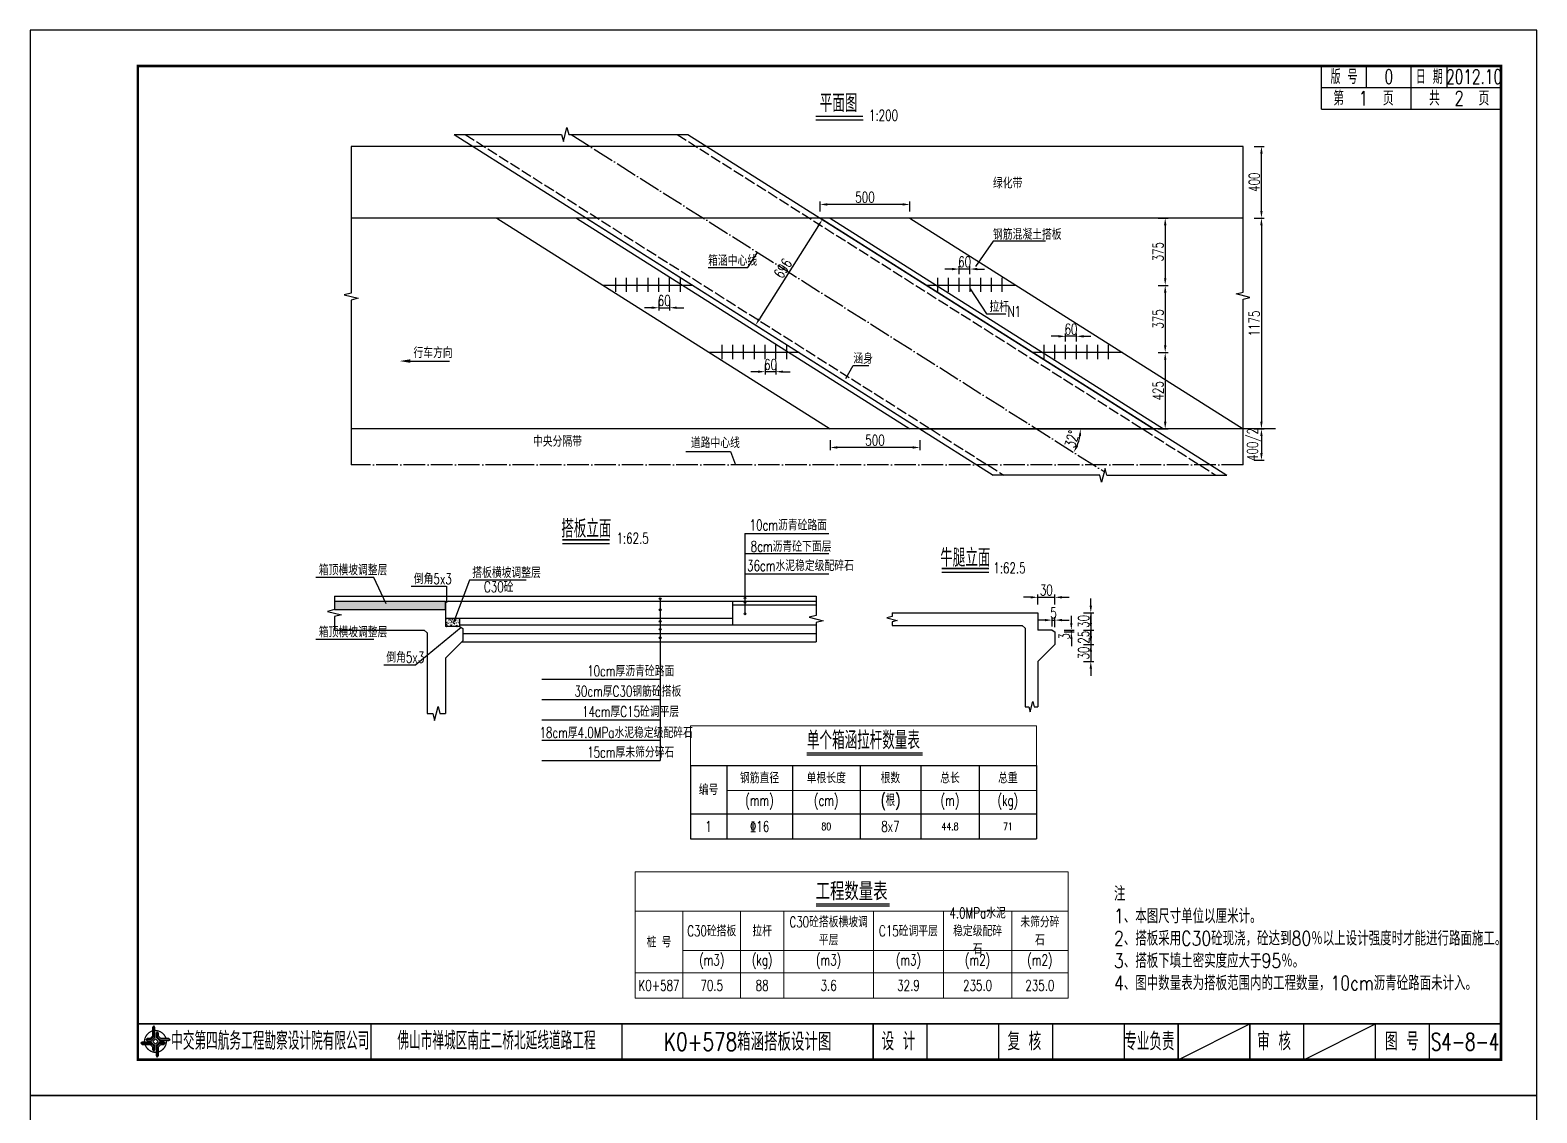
# Model space of a CAD drawing. Header units: millimetres. Extents: x -475 to 1205, y -1212 to 867.
# Drawn here: x -475.2 to -55.2, y -622.9 to -321.1 of the extents above; entities that cross this region are included whole.
import ezdxf
from ezdxf.enums import TextEntityAlignment as Align

# ---------------------------------------------------------------- set-up
doc = ezdxf.new("R2010")
doc.units = ezdxf.units.MM
doc.header["$LTSCALE"] = 0.25
doc.header["$PDMODE"] = 32
doc.header["$PDSIZE"] = 0.5
doc.linetypes.add('ACAD_ISO02W100', pattern=[15, 12, -3])
doc.linetypes.add('ACAD_ISO04W100', pattern=[30, 24, -3, 0, -3])
for name, color, linetype in [('中心线', 7, 'ACAD_ISO04W100'), ('图框', 7, 'Continuous'), ('文字', 7, 'Continuous'), ('标注', 4, 'Continuous'), ('次轮廓线', 7, 'Continuous'), ('箱体', 1, 'Continuous'), ('结构', 7, 'Continuous'), ('虚线', 2, 'ACAD_ISO02W100'), ('表格', 7, 'Continuous'), ('钢筋', 6, 'Continuous'), ('钢筋2', 4, 'Continuous')]:
    doc.layers.add(name, color=color, linetype=linetype)
doc.styles.get("Standard").update_dxf_attribs({"font": 'simplex1.shx', "width": 0.7, "bigfont": 'hztxt.shx'})
doc.styles.add('text', font='romans__.shx', dxfattribs={"width": 0.8, "bigfont": 'hztxt.shx'})
doc.styles.add('汉字', font='simplex1.shx', dxfattribs={"width": 0.8, "bigfont": 'hztxt.shx'})
doc.dimstyles.new('STANDARD-200', dxfattribs={"dimscale": 0, "dimtxt": 3, "dimasz": 2, "dimexe": 0.8, "dimexo": 1, "dimgap": 0.5, "dimtad": 1, "dimdec": 0, "dimlfac": 20, "dimzin": 9, "dimdsep": 46, "dimtxsty": 'Standard', "dimcen": 0.5, "dimclrd": 256, "dimclre": 256, "dimclrt": 7, "dimadec": 0, "dimazin": 2, "dimtfac": 1, "dimtdec": 0, "dimtix": 1, "dimtmove": 2, "dimatfit": 3, "dimfxl": 0, "dimtolj": 1, "dimtzin": 0, "dimlwd": -1, "dimlwe": -1, "dimarcsym": 0})
doc.dimstyles.new('STANDARD-62.5', dxfattribs={"dimscale": 0, "dimtxt": 3, "dimasz": 2, "dimexe": 0.8, "dimexo": 1, "dimgap": 0.5, "dimtad": 1, "dimdec": 0, "dimlfac": 6.25, "dimzin": 9, "dimdsep": 46, "dimtxsty": 'Standard', "dimcen": 0.5, "dimclrd": 256, "dimclre": 256, "dimclrt": 7, "dimadec": 0, "dimazin": 2, "dimtfac": 1, "dimtdec": 0, "dimtix": 1, "dimtmove": 2, "dimatfit": 3, "dimfxl": 0, "dimtolj": 1, "dimtzin": 0, "dimlwd": -1, "dimlwe": -1, "dimarcsym": 0})
pattern_1 = [(50, (39.2471, -250.337), (0.9109233, -0.0796954), [0.09525, -1.04775]), (355, (39.2471, -250.337), (-0.1762141, 0.9552832), [0.0762, -0.8382]), (100.451, (39.323, -250.3436), (0.7347125, 0.8755834), [0.08095, -0.89045]), (46.1842, (39.2471, -250.083), (1.3553952, -0.2102116), [0.142875, -1.571625]), (96.6356, (39.3601, -250.1005), (1.187021, 1.2371278), [0.121425, -1.335675]), (351.184, (39.2471, -250.083), (1.187023, 1.2371256), [0.1143, -1.2573]), (21, (39.3741, -250.1465), (0.7580744, -0.5113276), [0.09525, -1.04775]), (326, (39.3741, -250.1465), (0.3090101, 0.9209398), [0.0762, -0.8382]), (71.4514, (39.4373, -250.1891), (1.0670825, 0.4096143), [0.08095, -0.89045]), (37.5, (39.24713, -250.337), (0.01544302, 0.4227752), [0, -0.82804, 0, -0.8509, 0, -0.841375]), (7.5, (39.24713, -250.337), (0.3340983, 0.50090287), [0, -0.48514, 0, -0.80899, 0, -0.320675]), (327.5, (38.96392, -250.337), (0.67795298, -0.02864372), [0, -0.3175, 0, -0.9906, 0, -1.31445]), (317.5, (38.8369, -250.337), (0.7406459, 0.12713246), [0, -0.41275, 0, -0.65786, 0, -0.93345])]

# ---------------------------------------------------------------- blocks, each defined once
blk = doc.blocks.new('123')
at = {"layer": '图框', "color": 2}
blk.add_lwpolyline([(370.03, 635.68), (370.03, 932.68), (-49.97, 932.68), (-49.97, 635.68)], close=True, dxfattribs=at)
blk = doc.blocks.new('tb')
at = {"lineweight": -3}
h = blk.add_hatch(color=256, dxfattribs=at)
h.paths.add_polyline_path([(-1.23, -0.13), (-3.78, -0.14), (-4.14, -0.41), (-1.4, -0.44), (-0.56, -1.24), (-0.54, -2.62), (-0.27, -2.2), (-0.26, -1.06)])
h.paths.add_polyline_path([(0.13, -1.08), (0.14, -3.86), (0.41, -4.26), (0.44, -1.24), (1.25, -0.43), (2.66, -0.43), (2.26, -0.16), (1.07, -0.15)])
h.paths.add_polyline_path([(1.08, 0.3), (3.62, 0.3), (4.02, 0.56), (1.25, 0.57), (0.43, 1.39), (0.43, 2.8), (0.16, 2.41), (0.15, 1.24)])
h.paths.add_polyline_path([(-0.28, 1.21), (-0.28, 3.99), (-0.56, 4.39), (-0.57, 1.41), (-1.38, 0.6), (-2.74, 0.56), (-2.33, 0.3), (-1.2, 0.29)])
for p, q in [((-0.56, 4.39), (-0.57, 1.41)), ((-1.38, 0.6), (-2.74, 0.56)), ((-0.57, 1.41), (-1.38, 0.6)), ((0.43, 2.8), (0.43, 1.39)), ((0.43, 1.39), (1.25, 0.57)), ((1.25, 0.57), (4.02, 0.56)), ((-4.14, -0.41), (-1.4, -0.44)), ((-1.4, -0.44), (-0.56, -1.24)), ((-0.56, -1.24), (-0.54, -2.62)), ((0.41, -4.26), (0.44, -1.24)), ((0.44, -1.24), (1.25, -0.43)), ((1.25, -0.43), (2.66, -0.43))]:
    blk.add_line(p, q, dxfattribs=at)
at = {"lineweight": -3, "flags": 128}
for points in [[(-0.9, 3.99), (-0.9, 1.58), (-1.53, 0.91), (-2.34, 0.91), (-2.74, 0.56), (-2.33, 0.3), (-1.2, 0.29), (-0.28, 1.21), (-0.28, 3.99), (-0.56, 4.39)], [(-0.04, 0.77), (0.68, 0.04), (-0.04, -0.69), (-0.77, 0.05)], [(3.62, 0.92), (1.43, 0.92), (0.77, 1.54), (0.77, 2.38), (0.43, 2.8), (0.16, 2.41), (0.15, 1.24), (1.08, 0.3), (3.62, 0.3), (4.02, 0.56)], [(-3.73, -0.76), (-1.54, -0.76), (-0.89, -1.39), (-0.89, -2.21), (-0.54, -2.62), (-0.27, -2.2), (-0.26, -1.06), (-1.23, -0.13), (-3.78, -0.14), (-4.14, -0.41)], [(0.75, -3.85), (0.75, -1.43), (1.4, -0.78), (2.26, -0.78), (2.66, -0.43), (2.26, -0.16), (1.07, -0.15), (0.13, -1.08), (0.14, -3.86), (0.41, -4.26)]]:
    blk.add_lwpolyline(points, close=True, dxfattribs=at)
at = {"lineweight": -3, "const_width": 0.35, "flags": 128}
for points in [[(-0.9, 3.02, 0.324167), (-3.16, -0.14)], [(2.88, 0.92, 0.324403), (-0.24, 3.15)], [(0.75, -2.86, 0.325418), (3.02, 0.26)], [(-2.98, -0.76, 0.322976), (0.14, -2.98)]]:
    blk.add_lwpolyline(points, format="xyb", dxfattribs=at)
blk = doc.blocks.new('series')
at = {"width": 0.75}
for tag, height, p in [('页码', 4, (-35, -19)), ('图名', 5, (-220, -282)), ('图号', 5, (-20, -282))]:
    blk.add_attdef(tag, text='', height=height, dxfattribs=at).set_placement(p, align=Align.MIDDLE_CENTER)
blk = doc.blocks.new('*D827')
at = {"layer": 'Defpoints', "color": 0}
for p in [(-153.4, -373.49), (-153.4, -432.24), (-131.94, -432.24)]:
    blk.add_point(p, dxfattribs=at)
at = {"layer": '标注'}
for p, q in [((-133.94, -373.49), (-131.14, -373.49)), ((-131.94, -375.49), (-131.94, -430.24)), ((-133.94, -432.24), (-131.14, -432.24))]:
    blk.add_line(p, q, dxfattribs=at)
for points in [[(-132.27, -375.49), (-131.61, -375.49), (-131.94, -373.49)], [(-132.27, -430.24), (-131.61, -430.24), (-131.94, -432.24)]]:
    blk.add_solid(points, dxfattribs=at)
at = {"layer": '标注', "color": 7, "insert": (-133.94, -402.87), "char_height": 3, "attachment_point": 5, "rotation": 90}
blk.add_mtext('\\A1;1175', dxfattribs=at)
blk = doc.blocks.new('*D829')
at = {"layer": 'Defpoints', "color": 0}
for p in [(-234.3, -373.49), (-225.32, -392.24), (-158.76, -392.24)]:
    blk.add_point(p, dxfattribs=at)
at = {"layer": '标注'}
for p, q in [((-160.76, -373.49), (-157.96, -373.49)), ((-158.76, -375.49), (-158.76, -390.24)), ((-160.76, -392.24), (-157.96, -392.24))]:
    blk.add_line(p, q, dxfattribs=at)
for points in [[(-159.1, -375.49), (-158.43, -375.49), (-158.76, -373.49)], [(-159.1, -390.24), (-158.43, -390.24), (-158.76, -392.24)]]:
    blk.add_solid(points, dxfattribs=at)
at = {"layer": '标注', "color": 7, "insert": (-160.76, -382.87), "char_height": 3, "attachment_point": 5, "rotation": 90}
blk.add_mtext('\\A1;375', dxfattribs=at)
blk = doc.blocks.new('*D830')
at = {"layer": 'Defpoints', "color": 0}
for p in [(-200.32, -392.24), (-195.67, -410.99), (-158.76, -410.99)]:
    blk.add_point(p, dxfattribs=at)
at = {"layer": '标注'}
for p, q in [((-160.76, -392.24), (-157.96, -392.24)), ((-158.76, -394.24), (-158.76, -408.99)), ((-160.76, -410.99), (-157.96, -410.99))]:
    blk.add_line(p, q, dxfattribs=at)
for points in [[(-159.1, -394.24), (-158.43, -394.24), (-158.76, -392.24)], [(-159.1, -408.99), (-158.43, -408.99), (-158.76, -410.99)]]:
    blk.add_solid(points, dxfattribs=at)
at = {"layer": '标注', "color": 7, "insert": (-160.76, -401.62), "char_height": 3, "attachment_point": 5, "rotation": 90}
blk.add_mtext('\\A1;375', dxfattribs=at)
blk = doc.blocks.new('*D831')
at = {"layer": 'Defpoints', "color": 0}
for p in [(-170.67, -410.99), (-170.67, -432.24), (-158.76, -432.24)]:
    blk.add_point(p, dxfattribs=at)
at = {"layer": '标注'}
for p, q in [((-160.76, -410.99), (-157.96, -410.99)), ((-158.76, -412.99), (-158.76, -430.24)), ((-160.76, -432.24), (-157.96, -432.24))]:
    blk.add_line(p, q, dxfattribs=at)
for points in [[(-159.1, -412.99), (-158.43, -412.99), (-158.76, -410.99)], [(-159.1, -430.24), (-158.43, -430.24), (-158.76, -432.24)]]:
    blk.add_solid(points, dxfattribs=at)
at = {"layer": '标注', "color": 7, "insert": (-160.76, -421.62), "char_height": 3, "attachment_point": 5, "rotation": 90}
blk.add_mtext('\\A1;425', dxfattribs=at)
blk = doc.blocks.new('*D832')
at = {"layer": 'Defpoints', "color": 0}
for p in [(-252.17, -432.24), (-227.17, -432.24), (-252.17, -437.42)]:
    blk.add_point(p, dxfattribs=at)
at = {"layer": '标注'}
for p, q in [((-252.17, -435.42), (-252.17, -438.22)), ((-227.17, -435.42), (-227.17, -438.22)), ((-229.17, -437.42), (-250.17, -437.42))]:
    blk.add_line(p, q, dxfattribs=at)
for points in [[(-250.17, -437.09), (-250.17, -437.76), (-252.17, -437.42)], [(-229.17, -437.09), (-229.17, -437.76), (-227.17, -437.42)]]:
    blk.add_solid(points, dxfattribs=at)
at = {"layer": '标注', "color": 7, "insert": (-239.67, -435.42), "char_height": 3, "attachment_point": 5}
blk.add_mtext('\\A1;500', dxfattribs=at)
blk = doc.blocks.new('*D833')
at = {"layer": 'Defpoints', "color": 0}
for p in [(-137.07, -353.49), (-131.94, -353.49), (-135.64, -373.49)]:
    blk.add_point(p, dxfattribs=at)
at = {"layer": '标注'}
for p, q in [((-133.94, -353.49), (-131.14, -353.49)), ((-131.94, -371.49), (-131.94, -355.49)), ((-133.94, -373.49), (-131.14, -373.49))]:
    blk.add_line(p, q, dxfattribs=at)
for points in [[(-132.27, -355.49), (-131.61, -355.49), (-131.94, -353.49)], [(-132.27, -371.49), (-131.61, -371.49), (-131.94, -373.49)]]:
    blk.add_solid(points, dxfattribs=at)
at = {"layer": '标注', "color": 7, "insert": (-133.94, -363.49), "char_height": 3, "attachment_point": 5, "rotation": 90}
blk.add_mtext('\\A1;400', dxfattribs=at)
blk = doc.blocks.new('*D834')
at = {"layer": 'Defpoints', "color": 0}
for p in [(-216.18, -387.69), (-216.18, -390.09), (-213.18, -390.09)]:
    blk.add_point(p, dxfattribs=at)
at = {"layer": '标注'}
for p, q in [((-218.18, -387.69), (-220.18, -387.69)), ((-216.18, -389.09), (-216.18, -386.89)), ((-213.18, -387.69), (-216.18, -387.69)), ((-213.18, -389.09), (-213.18, -386.89)), ((-211.18, -387.69), (-209.18, -387.69))]:
    blk.add_line(p, q, dxfattribs=at)
for points in [[(-218.18, -387.36), (-218.18, -388.02), (-216.18, -387.69)], [(-211.18, -387.36), (-211.18, -388.02), (-213.18, -387.69)]]:
    blk.add_solid(points, dxfattribs=at)
at = {"layer": '标注', "color": 7, "insert": (-214.68, -385.69), "char_height": 3, "attachment_point": 5}
blk.add_mtext('\\A1;60', dxfattribs=at)
blk = doc.blocks.new('*D835')
at = {"layer": 'Defpoints', "color": 0}
for p in [(-186.53, -406.44), (-186.53, -408.84), (-183.53, -408.84)]:
    blk.add_point(p, dxfattribs=at)
at = {"layer": '标注'}
for p, q in [((-188.53, -406.44), (-190.53, -406.44)), ((-186.53, -407.84), (-186.53, -405.64)), ((-183.53, -406.44), (-186.53, -406.44)), ((-183.53, -407.84), (-183.53, -405.64)), ((-181.53, -406.44), (-179.53, -406.44))]:
    blk.add_line(p, q, dxfattribs=at)
for points in [[(-188.53, -406.11), (-188.53, -406.77), (-186.53, -406.44)], [(-181.53, -406.11), (-181.53, -406.77), (-183.53, -406.44)]]:
    blk.add_solid(points, dxfattribs=at)
at = {"layer": '标注', "color": 7, "insert": (-185.03, -404.44), "char_height": 3, "attachment_point": 5}
blk.add_mtext('\\A1;60', dxfattribs=at)
blk = doc.blocks.new('*D836')
at = {"layer": 'Defpoints', "color": 0}
for p in [(-299.92, -394.07), (-296.92, -394.07), (-296.92, -398.47)]:
    blk.add_point(p, dxfattribs=at)
at = {"layer": '标注'}
for p, q in [((-301.92, -398.47), (-303.92, -398.47)), ((-299.92, -396.47), (-299.92, -399.27)), ((-299.92, -398.47), (-296.92, -398.47)), ((-296.92, -396.47), (-296.92, -399.27)), ((-294.92, -398.47), (-292.92, -398.47))]:
    blk.add_line(p, q, dxfattribs=at)
for points in [[(-301.92, -398.13), (-301.92, -398.8), (-299.92, -398.47)], [(-294.92, -398.13), (-294.92, -398.8), (-296.92, -398.47)]]:
    blk.add_solid(points, dxfattribs=at)
at = {"layer": '标注', "color": 7, "insert": (-298.42, -396.47), "char_height": 3, "attachment_point": 5}
blk.add_mtext('\\A1;60', dxfattribs=at)
blk = doc.blocks.new('*D828')
at = {"layer": 'Defpoints', "color": 0}
for p in [(-137.07, -432.24), (-137.87, -440.99), (-131.94, -440.99)]:
    blk.add_point(p, dxfattribs=at)
at = {"layer": '标注'}
for p, q in [((-133.94, -432.24), (-131.14, -432.24)), ((-131.94, -434.24), (-131.94, -438.99)), ((-133.94, -440.99), (-131.14, -440.99))]:
    blk.add_line(p, q, dxfattribs=at)
for points in [[(-132.27, -434.24), (-131.61, -434.24), (-131.94, -432.24)], [(-132.27, -438.99), (-131.61, -438.99), (-131.94, -440.99)]]:
    blk.add_solid(points, dxfattribs=at)
at = {"layer": '标注', "color": 7, "insert": (-133.94, -436.62), "char_height": 3, "attachment_point": 5, "rotation": 90}
blk.add_mtext('\\A1;400/2', dxfattribs=at)
blk = doc.blocks.new('*D837')
at = {"layer": 'Defpoints', "color": 0}
for p in [(-254.96, -369.68), (-254.96, -373.49), (-229.96, -373.49)]:
    blk.add_point(p, dxfattribs=at)
at = {"layer": '标注'}
for p, q in [((-254.96, -371.68), (-254.96, -368.88)), ((-229.96, -371.68), (-229.96, -368.88)), ((-231.96, -369.68), (-252.96, -369.68))]:
    blk.add_line(p, q, dxfattribs=at)
for points in [[(-252.96, -369.34), (-252.96, -370.01), (-254.96, -369.68)], [(-231.96, -369.34), (-231.96, -370.01), (-229.96, -369.68)]]:
    blk.add_solid(points, dxfattribs=at)
at = {"layer": '标注', "color": 7, "insert": (-242.46, -367.68), "char_height": 3, "attachment_point": 5}
blk.add_mtext('\\A1;500', dxfattribs=at)
blk = doc.blocks.new('*D838')
at = {"layer": 'Defpoints', "color": 0}
for p in [(-270.27, -412.82), (-267.27, -412.82), (-270.27, -416.3)]:
    blk.add_point(p, dxfattribs=at)
at = {"layer": '标注'}
for p, q in [((-270.27, -414.3), (-270.27, -417.1)), ((-267.27, -414.3), (-267.27, -417.1)), ((-272.27, -416.3), (-274.27, -416.3)), ((-267.27, -416.3), (-270.27, -416.3)), ((-265.27, -416.3), (-263.27, -416.3))]:
    blk.add_line(p, q, dxfattribs=at)
for points in [[(-272.27, -415.97), (-272.27, -416.63), (-270.27, -416.3)], [(-265.27, -415.97), (-265.27, -416.63), (-267.27, -416.3)]]:
    blk.add_solid(points, dxfattribs=at)
at = {"layer": '标注', "color": 7, "insert": (-268.77, -414.3), "char_height": 3, "attachment_point": 5}
blk.add_mtext('\\A1;60', dxfattribs=at)
blk = doc.blocks.new('*D839')
at = {"layer": 'Defpoints', "color": 0}
for p in [(-254.96, -373.49), (-273.56, -402.9), (-272.95, -403.29)]:
    blk.add_point(p, dxfattribs=at)
at = {"layer": '标注'}
for p, q in [((-255.42, -375.57), (-271.88, -401.6)), ((-254.35, -373.88), (-253.67, -374.31)), ((-272.95, -403.29), (-272.28, -403.72))]:
    blk.add_line(p, q, dxfattribs=at)
for points in [[(-255.7, -375.39), (-255.14, -375.75), (-254.35, -373.88)], [(-272.16, -401.42), (-271.6, -401.78), (-272.95, -403.29)]]:
    blk.add_solid(points, dxfattribs=at)
at = {"layer": '标注', "color": 7, "insert": (-265.34, -387.51), "char_height": 3, "attachment_point": 5, "rotation": 57.6883}
blk.add_mtext('\\A1;696', dxfattribs=at)
blk = doc.blocks.new('*D856')
at = {"layer": 'Defpoints', "color": 0}
for p in [(-324.39, -350.17), (-227.17, -432.24), (-162.07, -432.24), (-183.23, -436.74), (-175.77, -444.16)]:
    blk.add_point(p, dxfattribs=at)
at = {"layer": '标注'}
blk.add_arc((-194.62, -432.24), 12.24, 337.0571, 350.6311, dxfattribs=at)
for points in [[(-182.87, -434.21), (-182.21, -434.26), (-182.38, -432.24)], [(-183.05, -437.17), (-183.64, -436.86), (-184.27, -438.79)]]:
    blk.add_solid(points, dxfattribs=at)
at = {"layer": '标注', "color": 7, "insert": (-184.78, -435.09), "char_height": 3, "attachment_point": 5, "rotation": 73.8441}
blk.add_mtext('\\A1;32°', dxfattribs=at)
blk = doc.blocks.new('*D864')
at = {"layer": 'Defpoints', "color": 0}
for p in [(-189.51, -479.19), (-194.31, -488.31), (-189.51, -488.79)]:
    blk.add_point(p, dxfattribs=at)
at = {"layer": '标注'}
for p, q in [((-194.31, -481.19), (-194.31, -478.39)), ((-189.51, -481.19), (-189.51, -478.39)), ((-196.31, -479.19), (-198.31, -479.19)), ((-194.31, -479.19), (-189.51, -479.19)), ((-187.51, -479.19), (-185.51, -479.19))]:
    blk.add_line(p, q, dxfattribs=at)
for points in [[(-196.31, -478.86), (-196.31, -479.53), (-194.31, -479.19)], [(-187.51, -478.86), (-187.51, -479.53), (-189.51, -479.19)]]:
    blk.add_solid(points, dxfattribs=at)
at = {"layer": '标注', "color": 7, "insert": (-191.91, -477.19), "char_height": 3, "attachment_point": 5}
blk.add_mtext('\\A1;30', dxfattribs=at)
blk = doc.blocks.new('*D865')
at = {"layer": 'Defpoints', "color": 0}
for p in [(-189.51, -485.55), (-190.31, -488.31), (-189.51, -488.79)]:
    blk.add_point(p, dxfattribs=at)
at = {"layer": '标注'}
for p, q in [((-192.31, -485.55), (-194.31, -485.55)), ((-190.31, -487.31), (-190.31, -484.75)), ((-190.31, -485.55), (-189.51, -485.55)), ((-189.51, -487.55), (-189.51, -484.75)), ((-187.51, -485.55), (-185.51, -485.55))]:
    blk.add_line(p, q, dxfattribs=at)
for points in [[(-192.31, -485.21), (-192.31, -485.88), (-190.31, -485.55)], [(-187.51, -485.21), (-187.51, -485.88), (-189.51, -485.55)]]:
    blk.add_solid(points, dxfattribs=at)
at = {"layer": '标注', "color": 7, "insert": (-189.91, -483.55), "char_height": 3, "attachment_point": 5}
blk.add_mtext('\\A1;5', dxfattribs=at)
blk = doc.blocks.new('*D866')
at = {"layer": 'Defpoints', "color": 0}
for p in [(-190.31, -488.31), (-189.51, -488.79), (-184.93, -488.31)]:
    blk.add_point(p, dxfattribs=at)
at = {"layer": '标注'}
for p, q in [((-184.93, -486.31), (-184.93, -484.31)), ((-186.93, -488.31), (-184.13, -488.31)), ((-186.93, -488.79), (-184.13, -488.79)), ((-184.93, -488.79), (-184.93, -488.31)), ((-184.93, -490.79), (-184.93, -492.79))]:
    blk.add_line(p, q, dxfattribs=at)
for points in [[(-185.26, -486.31), (-184.6, -486.31), (-184.93, -488.31)], [(-185.26, -490.79), (-184.6, -490.79), (-184.93, -488.79)]]:
    blk.add_solid(points, dxfattribs=at)
at = {"layer": '标注', "color": 7, "insert": (-186.93, -490.08), "char_height": 3, "attachment_point": 5, "rotation": 90}
blk.add_mtext('\\A1;3', dxfattribs=at)
blk = doc.blocks.new('*D861')
at = {"layer": 'Defpoints', "color": 0}
for p in [(-199.83, -483.51), (-199.83, -488.31), (-179.5, -488.31)]:
    blk.add_point(p, dxfattribs=at)
at = {"layer": '标注'}
for p, q in [((-179.5, -481.51), (-179.5, -479.51)), ((-181.5, -483.51), (-178.7, -483.51)), ((-179.5, -483.51), (-179.5, -488.31)), ((-181.5, -488.31), (-178.7, -488.31)), ((-179.5, -490.31), (-179.5, -492.31))]:
    blk.add_line(p, q, dxfattribs=at)
for points in [[(-179.84, -481.51), (-179.17, -481.51), (-179.5, -483.51)], [(-179.84, -490.31), (-179.17, -490.31), (-179.5, -488.31)]]:
    blk.add_solid(points, dxfattribs=at)
at = {"layer": '标注', "color": 7, "insert": (-181.5, -485.91), "char_height": 3, "attachment_point": 5, "rotation": 90}
blk.add_mtext('\\A1;30', dxfattribs=at)
blk = doc.blocks.new('*D862')
at = {"layer": 'Defpoints', "color": 0}
for p in [(-199.83, -488.31), (-195.03, -492.31), (-179.5, -492.31)]:
    blk.add_point(p, dxfattribs=at)
at = {"layer": '标注'}
for p, q in [((-179.5, -486.31), (-179.5, -484.31)), ((-181.5, -488.31), (-178.7, -488.31)), ((-179.5, -488.31), (-179.5, -492.31)), ((-181.5, -492.31), (-178.7, -492.31)), ((-179.5, -494.31), (-179.5, -496.31))]:
    blk.add_line(p, q, dxfattribs=at)
for points in [[(-179.84, -486.31), (-179.17, -486.31), (-179.5, -488.31)], [(-179.84, -494.31), (-179.17, -494.31), (-179.5, -492.31)]]:
    blk.add_solid(points, dxfattribs=at)
at = {"layer": '标注', "color": 7, "insert": (-181.5, -490.31), "char_height": 3, "attachment_point": 5, "rotation": 90}
blk.add_mtext('\\A1;25', dxfattribs=at)
blk = doc.blocks.new('*D863')
at = {"layer": 'Defpoints', "color": 0}
for p in [(-195.03, -492.31), (-199.83, -497.11), (-179.5, -497.11)]:
    blk.add_point(p, dxfattribs=at)
at = {"layer": '标注'}
for p, q in [((-179.5, -490.31), (-179.5, -488.31)), ((-181.5, -492.31), (-178.7, -492.31)), ((-179.5, -492.31), (-179.5, -497.11)), ((-181.5, -497.11), (-178.7, -497.11)), ((-179.5, -499.11), (-179.5, -501.11))]:
    blk.add_line(p, q, dxfattribs=at)
for points in [[(-179.84, -490.31), (-179.17, -490.31), (-179.5, -492.31)], [(-179.84, -499.11), (-179.17, -499.11), (-179.5, -497.11)]]:
    blk.add_solid(points, dxfattribs=at)
at = {"layer": '标注', "color": 7, "insert": (-181.5, -494.71), "char_height": 3, "attachment_point": 5, "rotation": 90}
blk.add_mtext('\\A1;30', dxfattribs=at)
blk = doc.blocks.new('*T867')
at = {"layer": 'Defpoints', "color": 8, "lineweight": 0}
for p, q in [((0, 0), (13.31, 0)), ((0, 0), (0, -11)), ((13.31, 0), (29.39, 0)), ((29.39, 0), (41.44, 0)), ((41.44, 0), (66.44, 0)), ((66.44, 0), (85.93, 0)), ((85.93, 0), (104.98, 0)), ((104.98, 0), (120.68, 0)), ((120.68, 0), (120.68, -11)), ((13.31, -22), (29.39, -22)), ((29.39, -22), (41.44, -22)), ((41.44, -22), (66.44, -22)), ((66.44, -22), (85.93, -22)), ((85.93, -22), (104.98, -22)), ((104.98, -22), (120.68, -22))]:
    blk.add_line(p, q, dxfattribs=at)
at = {"layer": '表格', "color": 1, "lineweight": 0}
for p, q in [((0, -11), (13.31, -11)), ((0, -11), (0, -22)), ((13.31, -11), (29.39, -11)), ((29.39, -11), (41.44, -11)), ((41.44, -11), (66.44, -11)), ((66.44, -11), (85.93, -11)), ((85.93, -11), (104.98, -11)), ((104.98, -11), (120.68, -11)), ((120.68, -11), (120.68, -22)), ((0, -22), (0, -28.2)), ((120.68, -22), (120.68, -28.2)), ((0, -28.2), (0, -35.2)), ((120.68, -28.2), (120.68, -35.2)), ((0, -35.2), (13.31, -35.2)), ((13.31, -35.2), (29.39, -35.2)), ((29.39, -35.2), (41.44, -35.2)), ((41.44, -35.2), (66.44, -35.2)), ((66.44, -35.2), (85.93, -35.2)), ((85.93, -35.2), (104.98, -35.2)), ((104.98, -35.2), (120.68, -35.2))]:
    blk.add_line(p, q, dxfattribs=at)
at = {"layer": '表格', "color": 2, "lineweight": 0}
for p, q in [((13.31, -11), (13.31, -22)), ((29.39, -11), (29.39, -22)), ((41.44, -11), (41.44, -22)), ((66.44, -11), (66.44, -22)), ((85.93, -11), (85.93, -22)), ((104.98, -11), (104.98, -22)), ((13.31, -22), (13.31, -28.2)), ((29.39, -22), (29.39, -28.2)), ((41.44, -22), (41.44, -28.2)), ((66.44, -22), (66.44, -28.2)), ((85.93, -22), (85.93, -28.2)), ((104.98, -22), (104.98, -28.2)), ((0, -28.2), (13.31, -28.2)), ((13.31, -28.2), (29.39, -28.2)), ((13.31, -28.2), (13.31, -35.2)), ((29.39, -28.2), (41.44, -28.2)), ((29.39, -28.2), (29.39, -35.2)), ((41.44, -28.2), (66.44, -28.2)), ((41.44, -28.2), (41.44, -35.2)), ((66.44, -28.2), (85.93, -28.2)), ((66.44, -28.2), (66.44, -35.2)), ((85.93, -28.2), (104.98, -28.2)), ((85.93, -28.2), (85.93, -35.2)), ((104.98, -28.2), (120.68, -28.2)), ((104.98, -28.2), (104.98, -35.2))]:
    blk.add_line(p, q, dxfattribs=at)
at = {"layer": '表格', "color": 0, "insert": (60.34, -5.5), "char_height": 5, "width": 117.6773, "attachment_point": 5}
blk.add_mtext('{\\W0.8;\\C1;工程数量表}', dxfattribs=at)
at = {"layer": '表格', "char_height": 3, "attachment_point": 5}
for s, insert, width in [('4.0MPa水泥稳定级配碎石', (95.46, -16.5), 16.055), ('C30砼搭板', (21.35, -16.5), 13.0795), ('拉杆', (35.41, -16.5), 9.0583), ('C30砼搭板横坡调平层', (53.94, -16.5), 22), ('C15砼调平层', (76.19, -16.5), 16.4837), ('未筛分碎石', (112.83, -16.5), 12.6946), ('桩 号', (6.65, -19.6), 10.3062), ('(m3)', (21.35, -25.1), 13.0795), ('(kg)', (35.41, -25.1), 9.0583), ('(m3)', (53.94, -25.1), 22), ('(m3)', (76.19, -25.1), 16.4837), ('(m2)', (95.46, -25.1), 16.055), ('(m2)', (112.83, -25.1), 12.6946), ('K0+587', (6.65, -31.7), 10.3062), ('70.5', (21.35, -31.7), 13.0795), ('88', (35.41, -31.7), 9.0583), ('3.6', (53.94, -31.7), 22), ('32.9', (76.19, -31.7), 16.4837), ('235.0', (95.46, -31.7), 16.055), ('235.0', (112.83, -31.7), 12.6946)]:
    blk.add_mtext(s, dxfattribs=dict(at, insert=insert, width=width))
blk = doc.blocks.new('*T868')
at = {"layer": 'Defpoints', "color": 8, "lineweight": 0}
for p, q in [((0, 0), (10.16, 0)), ((0, 0), (0, -11)), ((10.16, 0), (28.44, 0)), ((28.44, 0), (47.34, 0)), ((47.34, 0), (64.21, 0)), ((64.21, 0), (80.52, 0)), ((80.52, 0), (96.5, 0)), ((96.5, 0), (96.5, -11)), ((10.16, -18), (28.44, -18)), ((28.44, -18), (47.34, -18)), ((47.34, -18), (64.21, -18)), ((64.21, -18), (80.52, -18)), ((80.52, -18), (96.5, -18))]:
    blk.add_line(p, q, dxfattribs=at)
at = {"layer": '表格', "color": 1, "lineweight": -2}
for p, q in [((0, -11), (10.16, -11)), ((0, -11), (0, -18)), ((10.16, -11), (28.44, -11)), ((28.44, -11), (47.34, -11)), ((47.34, -11), (64.21, -11)), ((64.21, -11), (80.52, -11)), ((80.52, -11), (96.5, -11)), ((96.5, -11), (96.5, -18)), ((0, -18), (0, -24.52)), ((96.5, -18), (96.5, -24.52)), ((0, -24.52), (0, -31.52)), ((96.5, -24.52), (96.5, -31.52)), ((0, -31.52), (10.16, -31.52)), ((10.16, -31.52), (28.44, -31.52)), ((28.44, -31.52), (47.34, -31.52)), ((47.34, -31.52), (64.21, -31.52)), ((64.21, -31.52), (80.52, -31.52)), ((80.52, -31.52), (96.5, -31.52))]:
    blk.add_line(p, q, dxfattribs=at)
at = {"layer": '表格', "color": 7, "lineweight": -2}
for p, q in [((10.16, -11), (10.16, -18)), ((28.44, -11), (28.44, -18)), ((47.34, -11), (47.34, -18)), ((64.21, -11), (64.21, -18)), ((80.52, -11), (80.52, -18)), ((10.16, -18), (10.16, -24.52)), ((28.44, -18), (28.44, -24.52)), ((47.34, -18), (47.34, -24.52)), ((64.21, -18), (64.21, -24.52)), ((80.52, -18), (80.52, -24.52)), ((10.16, -24.52), (28.44, -24.52)), ((10.16, -24.52), (10.16, -31.52)), ((28.44, -24.52), (47.34, -24.52)), ((28.44, -24.52), (28.44, -31.52)), ((47.34, -24.52), (64.21, -24.52)), ((47.34, -24.52), (47.34, -31.52)), ((64.21, -24.52), (80.52, -24.52)), ((64.21, -24.52), (64.21, -31.52)), ((80.52, -24.52), (96.5, -24.52)), ((80.52, -24.52), (80.52, -31.52))]:
    blk.add_line(p, q, dxfattribs=at)
at = {"layer": '表格', "color": 0, "lineweight": -2}
blk.add_line((0, -24.52), (10.16, -24.52), dxfattribs=at)
at = {"layer": '表格', "color": 0}
for s, insert, char_height, width, attachment_point in [('{\\C1;单个箱涵拉杆数量表}', (48.25, -1.5), 5, 93.5014, 2), ('编号', (5.08, -17.76), 3, 7.1608, 5), ('钢筋直径', (19.3, -14.5), 3, 15.2816, 5), ('单根长度', (37.89, -14.5), 3, 15.8927, 5), ('根数', (55.77, -14.5), 3, 13.8765, 5), ('总长', (72.37, -14.5), 3, 13.3091, 5), ('总重', (88.51, -14.5), 3, 12.9807, 5), ('(mm)', (19.3, -21.26), 3, 15.2816, 5), ('(cm)', (37.89, -21.26), 3, 15.8927, 5), ('(根)', (55.77, -21.26), 3.3, 13.8765, 5), ('(m)', (72.37, -21.26), 3, 13.3091, 5), ('(kg)', (88.51, -21.26), 3, 12.9807, 5), ('1', (5.08, -28.02), 3, 7.1608, 5), ('\x8416', (19.3, -28.02), 3, 15.2816, 5), ('8x7', (55.77, -28.02), 3, 13.8765, 5)]:
    blk.add_mtext(s, dxfattribs=dict(at, insert=insert, char_height=char_height, width=width, attachment_point=attachment_point))
at = {"layer": '表格', "color": 0, "char_height": 2, "attachment_point": 5, "style": 'text'}
for s, insert, width in [('80', (37.89, -28.02), 15.8927), ('44.8', (72.37, -28.02), 13.3091), ('71', (88.51, -28.02), 12.9807)]:
    blk.add_mtext(s, dxfattribs=dict(at, insert=insert, width=width))

msp = doc.modelspace()

# ---------------------------------------------------------------- hatches: boundary and pattern name
at = {"layer": '标注'}
h = msp.add_hatch(dxfattribs=at)
h.set_pattern_fill('AR-CONC', color=8, scale=0.005, style=0)
h.set_pattern_definition(pattern_1)
h.paths.add_polyline_path([(-359.371, -480.286), (-390.321, -480.286), (-390.321, -482.566), (-359.371, -482.566)])
h = msp.add_hatch(dxfattribs=at)
h.set_pattern_fill('AR-CONC', color=8, scale=0.005, style=0)
h.set_pattern_definition(pattern_1)
h.paths.add_polyline_path([(-359.371, -487.366), (-355.371, -487.366), (-355.371, -485.086), (-359.371, -485.086)])

# ---------------------------------------------------------------- linework, layer by layer
for p, q in [((-359.371, -482.566), (-359.371, -480.286)), ((-279.371, -480.286), (-279.371, -486.846)), ((-279.371, -481.246), (-256.046, -481.246)), ((-279.371, -485.086), (-359.371, -485.086)), ((-355.371, -487.366), (-355.371, -485.086)), ((-355.371, -486.846), (-256.046, -486.846)), ((-354.571, -489.246), (-256.046, -489.246)), ((-354.851, -491.646), (-256.046, -491.646))]:
    msp.add_line(p, q)
for points, const_width in [([(-65.166, -331.085), (-445.166, -331.085), (-445.166, -608.085), (-65.166, -608.085), (-65.166, -331.085)], 0.7), ([(-445.166, -598.085), (-65.166, -598.085)], 0.4), ([(-170.166, -608.085), (-170.166, -598.085)], 0.4), ([(-155.166, -608.085), (-155.166, -598.085)], 0.4), ([(-135.166, -608.085), (-135.166, -598.085)], 0.4), ([(-120.166, -608.085), (-120.166, -598.085)], 0.4), ([(-100.166, -608.085), (-100.166, -598.085)], 0.4), ([(-85.166, -608.085), (-85.166, -598.085)], 0.4)]:
    msp.add_lwpolyline(points, dxfattribs=dict(const_width=const_width))
at = {"layer": '中心线'}
for p, q in [((-324.387, -350.17), (-175.774, -444.162)), ((-137.07, -442.241), (-385.674, -442.241))]:
    msp.add_line(p, q, dxfattribs=at)
at = {"layer": '图框', "const_width": 0.4}
for points in [[(-380.166, -598.085), (-380.166, -608.085)], [(-310.166, -608.085), (-310.166, -598.085)], [(-240.166, -608.085), (-240.166, -598.085)], [(-225.166, -608.085), (-225.166, -598.085)], [(-205.166, -608.085), (-205.166, -598.085)], [(-190.166, -608.085), (-190.166, -598.085)], [(-170.166, -608.085), (-170.166, -598.085)]]:
    msp.add_lwpolyline(points, dxfattribs=at)
at = {"layer": '文字'}
for p, q in [((-256.161, -346.123), (-243.003, -346.123)), ((-326.801, -464.181), (-313.643, -464.181)), ((-221.06, -472.17), (-207.902, -472.17))]:
    msp.add_line(p, q, dxfattribs=at)
at = {"layer": '文字', "const_width": 0.4}
for points in [[(-256.161, -345.123), (-243.003, -345.123)], [(-326.801, -463.181), (-313.643, -463.181)], [(-221.06, -471.17), (-207.902, -471.17)]]:
    msp.add_lwpolyline(points, dxfattribs=at)
at = {"layer": '标注'}
for p, q in [((-206.697, -379.881), (-211.625, -386.937)), ((-192.116, -379.881), (-206.697, -379.881)), ((-275.067, -387.232), (-272.415, -383.04)), ((-311.92, -394.075), (-311.92, -390.089)), ((-308.92, -394.075), (-308.92, -390.089)), ((-305.92, -394.075), (-305.92, -390.089)), ((-302.92, -394.075), (-302.92, -390.089)), ((-299.92, -394.075), (-299.92, -390.089)), ((-296.92, -394.075), (-296.92, -390.089)), ((-293.92, -394.075), (-293.92, -390.089)), ((-286.174, -387.232), (-275.067, -387.232)), ((-222.175, -394.075), (-222.175, -390.089)), ((-219.175, -394.075), (-219.175, -390.089)), ((-216.175, -394.075), (-216.175, -390.089)), ((-213.175, -394.075), (-213.175, -390.089)), ((-210.175, -394.075), (-210.175, -390.089)), ((-207.175, -394.075), (-207.175, -390.089)), ((-204.175, -394.075), (-204.175, -390.089)), ((-213.175, -393.214), (-208.555, -400.14)), ((-208.555, -400.14), (-203.217, -400.14)), ((-282.274, -412.825), (-282.274, -408.839)), ((-279.274, -412.825), (-279.274, -408.839)), ((-276.274, -412.825), (-276.274, -408.839)), ((-273.274, -412.825), (-273.274, -408.839)), ((-270.274, -412.825), (-270.274, -408.839)), ((-267.274, -412.825), (-267.274, -408.839)), ((-264.274, -412.825), (-264.274, -408.839)), ((-192.529, -412.825), (-192.529, -408.839)), ((-189.529, -412.825), (-189.529, -408.839)), ((-186.529, -412.825), (-186.529, -408.839)), ((-183.529, -412.825), (-183.529, -408.839)), ((-180.529, -412.825), (-180.529, -408.839)), ((-177.529, -412.825), (-177.529, -408.839)), ((-174.529, -412.825), (-174.529, -408.839)), ((-369.16, -413.329), (-358.222, -413.329)), ((-247.79, -418.192), (-245.736, -414.618)), ((-245.736, -414.618), (-241.373, -414.618)), ((-292.43, -438.526), (-279.959, -438.526)), ((-279.959, -438.526), (-278.592, -442.241)), ((-275.905, -461.363), (-252.574, -461.363)), ((-275.905, -461.363), (-275.905, -483.798)), ((-275.905, -467.025), (-252.574, -467.025)), ((-379.378, -473.674), (-395.494, -473.674)), ((-375.963, -481.026), (-379.378, -473.674)), ((-352.727, -474.415), (-357.161, -486.242)), ((-336.88, -474.415), (-352.727, -474.415)), ((-275.905, -472.687), (-252.574, -472.687)), ((-368.934, -476.121), (-359.171, -476.121)), ((-358.971, -480.526), (-358.971, -476.121)), ((-299.556, -479.566), (-299.556, -524.687)), ((-379.378, -490.978), (-395.494, -490.978)), ((-354.971, -487.606), (-367.63, -498.006)), ((-376.605, -498.006), (-367.63, -498.006)), ((-332.544, -502.04), (-299.556, -502.04)), ((-332.544, -507.702), (-299.556, -507.702)), ((-332.544, -513.363), (-299.556, -513.363)), ((-332.544, -519.025), (-299.556, -519.025)), ((-332.544, -524.687), (-299.556, -524.687)), ((-258.638, -523.067), (-226.381, -523.067)), ((-256.025, -565.169), (-235.658, -565.169))]:
    msp.add_line(p, q, dxfattribs=at)
msp.add_lwpolyline([(-320.066, -373.491), (-227.175, -432.241), (-162.07, -432.241), (-254.962, -373.491)], close=True, dxfattribs=at)
msp.add_solid([(-369.16, -412.829), (-369.16, -413.829), (-372.16, -413.329)], dxfattribs=at)
at = {"layer": '次轮廓线'}
for p, q in [((-115.166, -343.085), (-115.166, -331.085)), ((-102.666, -337.085), (-102.666, -331.085)), ((-90.166, -337.085), (-90.166, -331.085)), ((-80.166, -337.085), (-80.166, -331.085)), ((-115.166, -337.085), (-65.166, -337.085)), ((-90.166, -343.085), (-90.166, -337.085)), ((-115.166, -343.085), (-65.166, -343.085))]:
    msp.add_line(p, q, dxfattribs=at)
at = {"layer": '箱体'}
for p, q in [((-356.94, -350.17), (-206.722, -445.177)), ((-291.835, -350.17), (-141.618, -445.177)), ((-390.321, -482.566), (-359.371, -482.566)), ((-359.371, -482.566), (-359.371, -487.366)), ((-234.91, -483.513), (-194.309, -483.513)), ((-234.91, -487.033), (-198.629, -487.033)), ((-198.629, -487.033), (-197.829, -487.833)), ((-194.309, -483.513), (-194.309, -488.313)), ((-390.321, -488.326), (-365.291, -488.326)), ((-365.291, -488.326), (-364.491, -489.126)), ((-364.491, -489.126), (-364.491, -511.592)), ((-355.371, -487.366), (-359.371, -487.366)), ((-354.571, -491.366), (-359.371, -496.166)), ((-355.371, -487.366), (-354.571, -487.846)), ((-354.571, -487.846), (-354.571, -491.366)), ((-197.829, -487.833), (-197.829, -509.682)), ((-190.309, -488.313), (-194.309, -488.313)), ((-190.309, -488.313), (-189.509, -488.793)), ((-189.509, -488.793), (-189.509, -492.313)), ((-189.509, -492.313), (-194.309, -497.113)), ((-359.371, -496.166), (-359.371, -511.592)), ((-194.309, -497.113), (-194.309, -509.682))]:
    msp.add_line(p, q, dxfattribs=at)
at = {"layer": '结构'}
for p, q in [((-137.07, -353.491), (-385.674, -353.491)), ((-137.07, -373.491), (-385.674, -373.491)), ((-345.066, -373.491), (-252.175, -432.241)), ((-322.872, -373.491), (-229.981, -432.241)), ((-252.155, -373.491), (-159.264, -432.241)), ((-229.962, -373.491), (-137.07, -432.241)), ((-137.07, -373.491), (-149.835, -373.491)), ((-290.42, -392.241), (-315.42, -392.241)), ((-200.316, -392.241), (-225.316, -392.241)), ((-260.774, -410.991), (-285.774, -410.991)), ((-170.669, -410.991), (-195.669, -410.991)), ((-128.04, -432.241), (-385.674, -432.241)), ((-175.028, -445.177), (-141.618, -445.177)), ((-390.321, -478.846), (-256.046, -478.846)), ((-390.321, -480.286), (-359.371, -480.286)), ((-358.571, -480.286), (-359.371, -480.766)), ((-359.371, -480.766), (-359.371, -482.566)), ((-358.571, -480.286), (-256.046, -480.286)), ((-155.166, -608.085), (-135.166, -598.085)), ((-120.166, -608.085), (-100.166, -598.085))]:
    msp.add_line(p, q, dxfattribs=at)
for points in [[(-356.94, -350.17), (-327.019, -350.17), (-326.501, -352.102), (-325.536, -348.238), (-325.019, -350.17), (-291.835, -350.17)], [(-385.674, -353.491), (-385.674, -394.367), (-387.606, -394.884), (-383.743, -395.849), (-385.674, -396.367), (-385.674, -442.241)], [(-137.07, -442.241), (-137.07, -396.09), (-135.139, -395.572), (-139.002, -394.608), (-137.07, -394.09), (-137.07, -353.491)], [(-175.028, -445.177), (-175.545, -443.245), (-176.51, -447.108), (-177.028, -445.177), (-206.722, -445.177)], [(-390.321, -478.846), (-390.321, -482.586), (-392.253, -483.104), (-388.389, -484.068), (-390.321, -484.586), (-390.321, -488.326)], [(-256.046, -478.846), (-256.046, -484.246), (-257.978, -484.764), (-254.114, -485.728), (-256.046, -486.246), (-256.046, -491.646)], [(-234.91, -483.513), (-234.91, -484.523), (-236.359, -484.911), (-233.461, -485.635), (-234.91, -486.023), (-234.91, -487.033)], [(-364.491, -511.592), (-362.931, -511.592), (-362.413, -513.524), (-361.448, -509.66), (-360.931, -511.592), (-359.371, -511.592)], [(-197.829, -509.682), (-196.819, -509.682), (-196.43, -511.131), (-195.707, -508.234), (-195.319, -509.682), (-194.309, -509.682)]]:
    msp.add_lwpolyline(points, dxfattribs=at)
at = {"layer": '虚线'}
for p, q in [((-353.946, -350.17), (-203.729, -445.177)), ((-294.828, -350.17), (-144.611, -445.177))]:
    msp.add_line(p, q, dxfattribs=at)
at = {"layer": '钢筋'}
for p, q in [((-258.638, -522.567), (-226.381, -522.567)), ((-256.025, -564.669), (-235.658, -564.669))]:
    msp.add_line(p, q, dxfattribs=at)
at = {"layer": '钢筋2'}
for p in [(-299.556, -479.566), (-299.556, -482.686), (-275.905, -479.409), (-275.905, -480.663), (-299.556, -485.915), (-275.905, -483.798), (-299.556, -488.121), (-299.556, -490.484)]:
    msp.add_point(p, dxfattribs=at)

# ---------------------------------------------------------------- block references
ref = msp.add_blockref('series', (-55.166, -321.085))
ref.add_attrib('页码', '第  1  页    共  2  页', dxfattribs={"height": 4, "width": 0.75}).set_placement((-90.166, -340.085), align=Align.MIDDLE_CENTER)
ref.add_attrib('图名', 'K0+578箱涵搭板设计图', dxfattribs={"height": 5, "width": 0.75}).set_placement((-275.166, -603.085), align=Align.MIDDLE_CENTER)
ref.add_attrib('图号', 'S4-8-4', dxfattribs={"height": 4.8, "width": 0.7}).set_placement((-75.166, -603.085), align=Align.MIDDLE_CENTER)
for name, p in [('*T868', (-291.131, -515.046)), ('*T867', (-306.524, -555.69))]:
    msp.add_blockref(name, p)
at = {"lineweight": -3}
msp.add_blockref('tb', (-440.17, -603.08), dxfattribs=at)
at = {"layer": '标注'}
for p in [(-425.191, -1253.766), (-425.191, -1550.766)]:
    msp.add_blockref('123', p, dxfattribs=at)

# ---------------------------------------------------------------- texts
at = {"width": 0.7}
for s, p in [('专业负责', (-163.176, -602.991)), ('审 核', (-128.402, -602.991)), ('图 号', (-92.783, -602.991))]:
    msp.add_text(s, height=5, dxfattribs=at).set_placement(p, align=Align.MIDDLE_CENTER)
at = {"layer": '图框'}
for s, width, p in [('中交第四航务工程勘察设计院有限公司', 0.65, (-408.235, -602.837)), ('佛山市禅城区南庄二桥北延线道路工程', 0.65, (-345.166, -602.771)), ('设 计', 0.7, (-233.121, -602.991)), ('复 核', 0.7, (-198.026, -602.991))]:
    msp.add_text(s, height=5, dxfattribs=dict(at, width=width)).set_placement(p, align=Align.MIDDLE_CENTER)
at = {"layer": '文字', "width": 0.7}
for s, height, p in [('版 号', 4, (-108.916, -334.085)), ('日 期', 4, (-85.166, -334.085)), ('0', 4, (-96.416, -334.085)), ('2012.10', 4, (-72.666, -334.085)), ('平面图', 5, (-249.826, -341.453)), ('1:200', 3, (-237.289, -344.824))]:
    msp.add_text(s, height=height, dxfattribs=at).set_placement(p, align=Align.MIDDLE_CENTER)
for s, p in [('绿化带', (-206.767, -365.224)), ('钢筋混凝土搭板', (-206.767, -379.505)), ('箱涵中心线', (-286.174, -386.805)), ('拉杆', (-207.771, -399.639)), ('N1', (-202.691, -400.999)), ('行车方向', (-368.316, -412.517)), ('涵身', (-245.698, -414.116)), ('中央分隔带', (-334.998, -437.211)), ('道路中心线', (-290.981, -437.598)), ('10cm沥青砼路面', (-274.603, -460.543)), ('1:62.5', (-311.729, -464.223)), ('8cm沥青砼下面层', (-274.307, -466.507)), ('箱顶横坡调整层', (-394.696, -473.057)), ('36cm水泥稳定级配碎石', (-275.319, -471.867)), ('1:62.5', (-206.677, -472.506)), ('倒角5x3', (-368.21, -475.531)), ('搭板横坡调整层', (-351.928, -473.798)), ('C30砼', (-348.664, -477.773)), ('箱顶横坡调整层', (-394.696, -490.36)), ('倒角5x3', (-375.881, -497.416)), ('10cm厚沥青砼路面', (-319.907, -501.22)), ('30cm厚C30钢筋砼搭板', (-323.435, -506.882)), ('14cm厚C15砼调平层', (-321.302, -512.543)), ('18cm厚4.0MPa水泥稳定级配碎石', (-333.186, -518.408)), ('15cm厚未筛分碎石', (-319.907, -523.867))]:
    msp.add_text(s, height=3, dxfattribs=at).set_placement(p)
for s, p in [('搭板立面', (-320.124, -459.782)), ('牛腿立面', (-214.479, -467.871))]:
    msp.add_text(s, height=5, dxfattribs=at).set_placement(p, align=Align.MIDDLE)
at = {"layer": '文字', "insert": (-173.052, -588.854), "char_height": 4, "width": 116.05773, "attachment_point": 7, "line_spacing_factor": 0.933333, "style": '汉字'}
msp.add_mtext('\\P注\\P1、本图尺寸单位以厘米计。\\P2、搭板采用C30砼现浇，砼达到80％以上设计强度时才能进行路面施工。\\P3、搭板下填土密实度应大于95％。\\P4、图中数量表为搭板范围内的工程数量，10cm沥青砼路面未计入。', dxfattribs=at)

# ---------------------------------------------------------------- dimensions: what is measured, and where the dimension line sits
at = {"layer": '标注'}
dim = msp.add_angular_dim_2l(base=(-183.233, -436.737), line1=((-162.07, -432.241), (-227.175, -432.241)), line2=((-324.387, -350.17), (-175.774, -444.162)), dimstyle='STANDARD-200', override={"dimscale": 1, "dimzin": 8, "dimfxl": 6, "dimarcsym": 2}, dxfattribs=at)
dim.commit()
dim.dimension.update_dxf_attribs({"geometry": '*D856', "text_midpoint": (-184.783, -435.092)})
for base, p1, p2, dimstyle, picture, middle in [((-131.941, -353.491), (-135.638, -373.491), (-137.07, -353.491), 'STANDARD-200', '*D833', (-133.941, -363.491)), ((-158.763, -392.241), (-234.297, -373.491), (-225.316, -392.241), 'STANDARD-200', '*D829', (-160.763, -382.866)), ((-131.941, -432.241), (-153.398, -373.491), (-153.398, -432.241), 'STANDARD-200', '*D827', (-133.941, -402.866)), ((-158.763, -410.991), (-200.316, -392.241), (-195.669, -410.991), 'STANDARD-200', '*D830', (-160.763, -401.616)), ((-158.763, -432.241), (-170.669, -410.991), (-170.669, -432.241), 'STANDARD-200', '*D831', (-160.763, -421.616)), ((-179.503, -488.313), (-199.832, -483.513), (-199.832, -488.313), 'STANDARD-62.5', '*D861', (-181.503, -485.913)), ((-179.503, -492.313), (-199.832, -488.313), (-195.032, -492.313), 'STANDARD-62.5', '*D862', (-181.503, -490.313)), ((-179.503, -497.113), (-195.032, -492.313), (-199.832, -497.113), 'STANDARD-62.5', '*D863', (-181.503, -494.713))]:
    dim = msp.add_linear_dim(base=base, p1=p1, p2=p2, angle=90, dimstyle=dimstyle, override={"dimscale": 1}, dxfattribs=at)
    dim.commit()
    dim.dimension.update_dxf_attribs({"geometry": picture, "text_midpoint": middle})
for p1, p2, distance, picture, middle in [((-229.962, -373.491), (-254.962, -373.491), -3.814, '*D837', (-242.462, -367.677)), ((-254.962, -373.491), (-273.563, -402.902), 0.723, '*D839', (-265.342, -387.514))]:
    dim = msp.add_aligned_dim(p1=p1, p2=p2, distance=distance, dimstyle='STANDARD-200', override={"dimscale": 1}, dxfattribs=at)
    dim.commit()
    dim.dimension.update_dxf_attribs({"geometry": picture, "text_midpoint": middle})
for base, p1, p2, dimstyle, picture, middle in [((-216.175, -387.689), (-213.175, -390.089), (-216.175, -390.089), 'STANDARD-200', '*D834', (-214.675, -385.689)), ((-296.92, -398.466), (-299.92, -394.075), (-296.92, -394.075), 'STANDARD-200', '*D836', (-298.42, -396.466)), ((-186.529, -406.439), (-183.529, -408.839), (-186.529, -408.839), 'STANDARD-200', '*D835', (-185.029, -404.439)), ((-270.274, -416.299), (-267.274, -412.825), (-270.274, -412.825), 'STANDARD-200', '*D838', (-268.774, -414.299)), ((-252.175, -437.425), (-227.175, -432.241), (-252.175, -432.241), 'STANDARD-200', '*D832', (-239.675, -435.425)), ((-189.509, -479.193), (-194.309, -488.313), (-189.509, -488.793), 'STANDARD-62.5', '*D864', (-191.909, -477.193)), ((-189.509, -485.547), (-190.309, -488.313), (-189.509, -488.793), 'STANDARD-62.5', '*D865', (-189.909, -483.547))]:
    dim = msp.add_linear_dim(base=base, p1=p1, p2=p2, dimstyle=dimstyle, override={"dimscale": 1}, dxfattribs=at)
    dim.commit()
    dim.dimension.update_dxf_attribs({"geometry": picture, "text_midpoint": middle})
dim = msp.add_linear_dim(base=(-131.941, -440.991), p1=(-137.07, -432.241), p2=(-137.871, -440.991), angle=90, text='400/2', dimstyle='STANDARD-200', override={"dimscale": 1}, dxfattribs=at)
dim.commit()
dim.dimension.update_dxf_attribs({"geometry": '*D828', "text_midpoint": (-133.941, -436.616)})
dim = msp.add_linear_dim(base=(-184.93, -488.313), p1=(-189.509, -488.793), p2=(-190.309, -488.313), angle=90, dimstyle='STANDARD-62.5', override={"dimscale": 1}, dxfattribs=at)
dim.commit()
dim.dimension.update_dxf_attribs({"geometry": '*D866', "text_midpoint": (-186.93, -490.081), "dimtype": 160})

doc.saveas('drawing.dxf')
